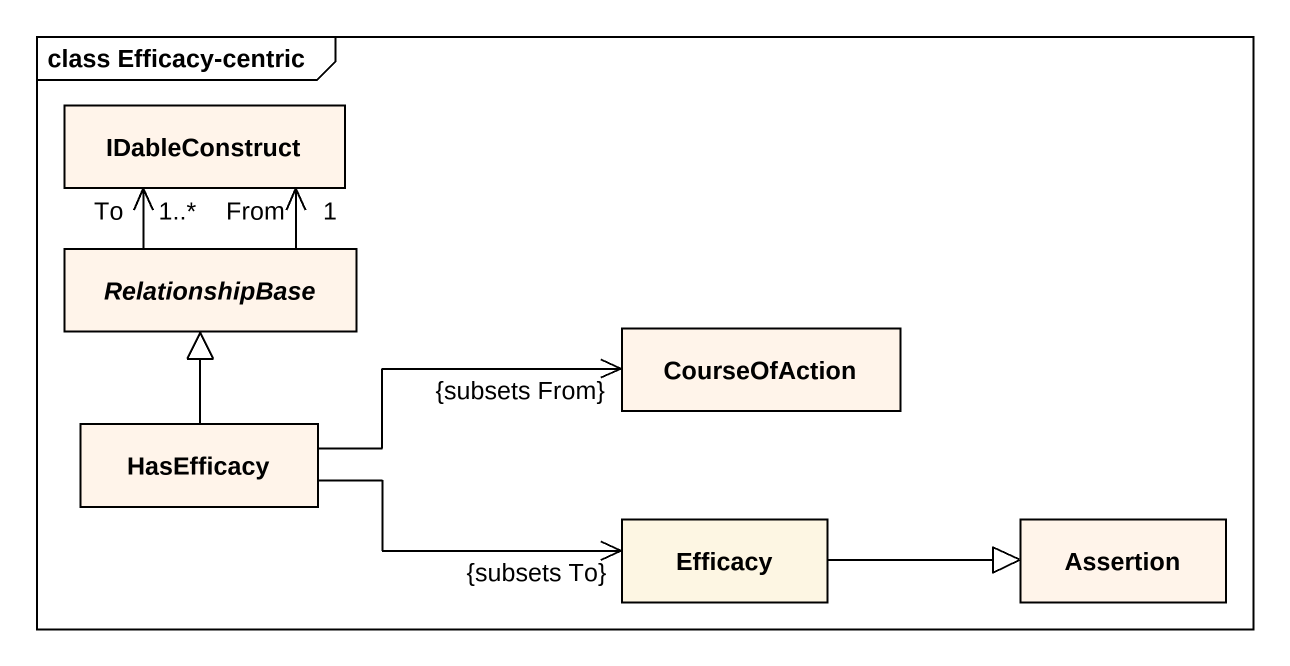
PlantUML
@startuml
mainframe class Efficacy-centric
hide circle
hide empty members
class IDableConstruct #FFF4EA
abstract class RelationshipBase #FFF4EA
class CourseOfAction #FFF4EA
class HasEfficacy #FFF4EA
class Efficacy
class Assertion #FFF4EA
IDableConstruct "To\n1..*" <-- RelationshipBase
IDableConstruct "From\n1" <-- RelationshipBase
HasEfficacy -up-|> RelationshipBase
HasEfficacy -right-> "{subsets From}" CourseOfAction
HasEfficacy -right-> "{subsets To}" Efficacy
Efficacy -right-|> Assertion
@enduml
